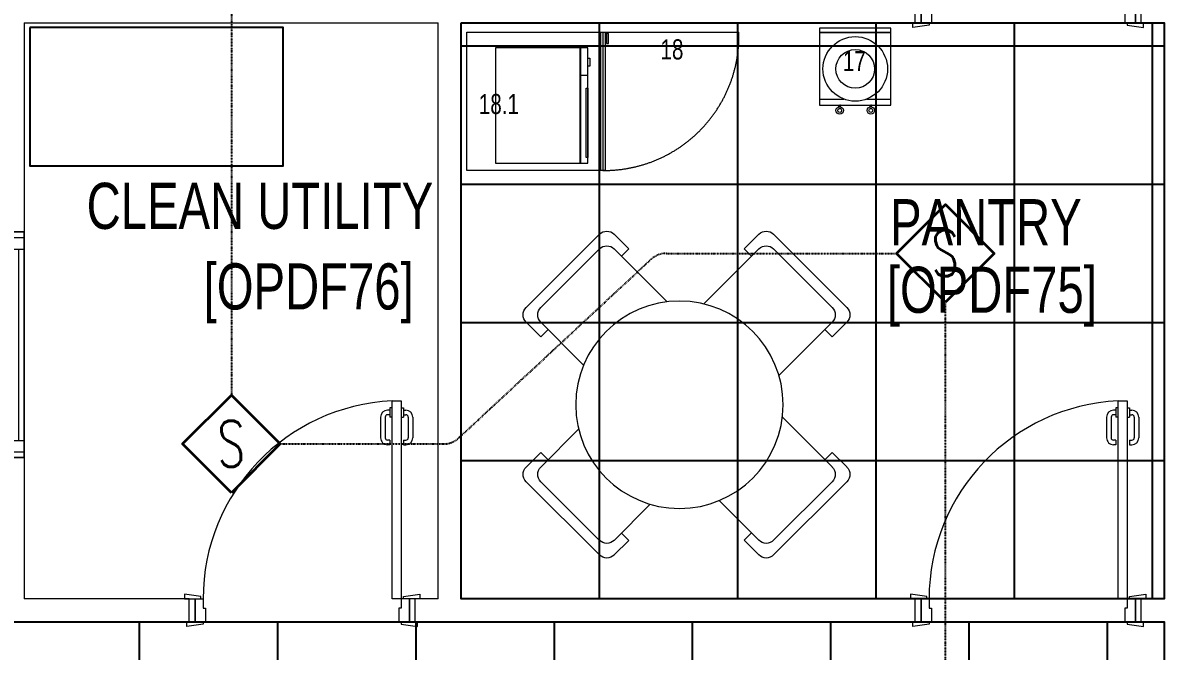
# Model space of a CAD drawing. Extents: x -12260 to 57327, y -29287 to 19916.
# Drawn here: x 3344 to 8296, y 3760 to 6487 of the extents above; entities that cross this region are included whole.
import ezdxf
from ezdxf.enums import TextEntityAlignment as Align

# ---------------------------------------------------------------- set-up
doc = ezdxf.new("R2010")
doc.units = 0
doc.header["$LTSCALE"] = 0.25
doc.linetypes.add('01-First Floor$0$DASHED', pattern=[19.05, 12.7, -6.35])
doc.linetypes.add('DASHDOT', pattern=[25.4, 12.7, -6.35, 0, -6.35])
for name, color, linetype, lineweight in [('01-First Floor$0$72_EGR_BASE_TEXT', 252, 'Continuous', 5), ('01-First Floor$0$72_EGR_EQP_TAG', 142, 'Continuous', 5), ('01-First Floor$0$Aluminum', 251, 'Continuous', 5), ('01-First Floor$0$LOADING', 253, 'Continuous', 5), ('01-First Floor$0$Walls', 251, 'Continuous', 5), ('01-First Floor$0$Wooden Joinery', 251, 'Continuous', 5), ('E-LITE-CLNG-CNDT', 6, 'DASHDOT', 35), ('F-ALRM-CLNG @ 100', 33, 'Continuous', 35), ('F-ALRM-CLNG-CNDT', 51, 'DASHDOT', 25)]:
    doc.layers.add(name, color=color, linetype=linetype, lineweight=lineweight)
doc.layers.add('01-First Floor$0$FALSE CEILING', color=251, linetype='Continuous')
doc.layers.add('01-First Floor$0$TME-NON MEDICAL FURNITURE', color=242, linetype='Continuous')
doc.styles.add('01-First Floor$0$BMED-60', font='ARIALNB.TTF', dxfattribs={"height": 60})
doc.styles.add('01-First Floor$0$X3G_ENTITY_257CFD', font='swisscl.ttf', dxfattribs={"height": 200})
doc.styles.add('01-First Floor$0$X3G_ENTITY_9EC9', font='swisscl.ttf', dxfattribs={"height": 0.2})
doc.styles.add('01-First Floor$0$X3G_ENTITY_9F38', font='swisscl.ttf', dxfattribs={"height": 0.2})
doc.styles.add('DC_SIMPLEX', font='SIMPLEX.shx', dxfattribs={"width": 0.7})

# ---------------------------------------------------------------- blocks, each defined once
blk = doc.blocks.new('01-First Floor$0$A$C72370EFE')
at = {"layer": '01-First Floor$0$Wooden Joinery'}
for p, q in [((-0.01, -0.04), (-0.02, -0.04)), ((-0.01, -0.03), (-0.01, -0.07)), ((0, -0.03), (-0.01, -0.03)), ((0.04, -0.03), (0.05, -0.03)), ((0.05, -0.03), (0.05, -0.07)), ((0.05, -0.04), (0.06, -0.04)), ((-0.05, -0.07), (-0.05, -0.16)), ((-0.03, -0.07), (-0.03, -0.16)), ((-0.01, -0.06), (-0.02, -0.06)), ((0, -0.07), (-0.01, -0.07)), ((0.04, -0.07), (0.05, -0.07)), ((0.05, -0.06), (0.06, -0.06)), ((0.07, -0.07), (0.07, -0.16)), ((0.09, -0.07), (0.09, -0.16)), ((-0.01, -0.17), (-0.02, -0.17)), ((-0.01, -0.19), (-0.02, -0.19)), ((-0.01, -0.17), (-0.01, -0.19)), ((0.05, -0.17), (0.06, -0.17)), ((0.05, -0.17), (0.05, -0.19)), ((0.05, -0.19), (0.06, -0.19))]:
    blk.add_line(p, q, dxfattribs=at)
for centre, radius, start, end in [((-0.02, -0.07), 0.03, 90, 180), ((0.06, -0.07), 0.03, 0, 90), ((-0.02, -0.07), 0.01, 90, 180), ((0.06, -0.07), 0.01, 0, 90), ((-0.02, -0.16), 0.03, 180, 270), ((-0.02, -0.16), 0.01, 180, 270), ((0.06, -0.16), 0.01, 270, 0), ((0.06, -0.16), 0.03, 270, 0)]:
    blk.add_arc(centre, radius, start, end, dxfattribs=at)
blk = doc.blocks.new('01-First Floor$0$A$C5DAD61B4')
at = {"layer": '01-First Floor$0$Wooden Joinery'}
for points in [[(80, 959.1), (80, 969.1), (10, 979.1), (10, 959.1)], [(940, 959.1), (940, 969.1), (1010, 979.1), (1010, 959.1)], [(70, 859.1), (70, 849.1), (0, 839.1), (0, 859.1)], [(120, 859.1), (120, 0), (80, 0), (80, 859.1)], [(950, 859.1), (950, 849.1), (1020, 839.1), (1020, 859.1)]]:
    blk.add_lwpolyline(points, close=True, dxfattribs=at)
for points in [[(45, 859.1), (45, 959.1), (20, 959.1), (20, 859.1), (45, 859.1)], [(45, 859.1), (80, 859.1), (80, 899.1), (90, 899.1), (90, 959.1), (45, 959.1), (45, 859.1)], [(975, 859.1), (940, 859.1), (940, 899.1), (930, 899.1), (930, 959.1), (975, 959.1), (975, 859.1)], [(975, 859.1), (975, 959.1), (1000, 959.1), (1000, 859.1), (975, 859.1)]]:
    blk.add_lwpolyline(points, dxfattribs=at)
blk.add_arc((80, 859.1), 860, 272.666, 0, dxfattribs=at)
at = {"layer": '01-First Floor$0$Wooden Joinery', "xscale": 999.9999999998854, "yscale": 999.9999999998854, "zscale": 999.9999999998854, "rotation": 180}
blk.add_blockref('01-First Floor$0$A$C72370EFE', (120, 0), dxfattribs=at)
blk = doc.blocks.new('01-First Floor$0$lounge table-4 chairs')
at = {"layer": '01-First Floor$0$LOADING'}
for p, q in [((-973434, -933254.3), (-973115.8, -932936.1)), ((-973052.1, -932936.1), (-972988.5, -932999.8)), ((-972423.8, -932936.2), (-972487.4, -932999.8)), ((-972360.1, -932936.2), (-972041.9, -933254.4)), ((-973370.3, -933254.3), (-973115.8, -932999.8)), ((-973052.1, -932999.8), (-972813.1, -933238.8)), ((-973020.3, -933031.6), (-972988.5, -932999.8)), ((-972653.4, -933229.4), (-972423.8, -932999.8)), ((-972487.4, -932999.8), (-972455.6, -933031.6)), ((-972360.1, -932999.8), (-972105.6, -933254.4)), ((-973434, -933318), (-973370.3, -933381.6)), ((-973138.9, -933549.4), (-973370.3, -933318)), ((-972105.6, -933318), (-972291.5, -933503.9)), ((-972041.9, -933318), (-972105.6, -933381.6)), ((-973370.3, -933381.6), (-973338.5, -933349.8)), ((-972137.4, -933349.8), (-972105.6, -933381.6)), ((-973370.4, -933946.3), (-973154, -933729.9)), ((-972269.8, -933782.2), (-972105.6, -933946.4)), ((-973434, -933946.3), (-973370.4, -933882.7)), ((-973338.6, -933914.5), (-973370.4, -933882.7)), ((-972105.6, -933882.7), (-972137.4, -933914.6)), ((-972042, -933946.4), (-972105.6, -933882.7)), ((-973115.8, -934328.2), (-973434, -934010)), ((-973115.8, -934264.5), (-973370.4, -934010)), ((-972042, -934010), (-972360.2, -934328.2)), ((-972105.6, -934010), (-972360.2, -934264.6)), ((-972879.5, -934091.9), (-973052.2, -934264.5)), ((-972423.8, -934264.6), (-972580.4, -934108)), ((-972988.6, -934264.5), (-973020.4, -934232.7)), ((-972455.6, -934232.8), (-972487.5, -934264.6)), ((-973052.2, -934328.2), (-972988.6, -934264.5)), ((-972423.8, -934328.2), (-972487.5, -934264.6))]:
    blk.add_line(p, q, dxfattribs=at)
blk.add_circle((-972707.2, -933676.2), 450, dxfattribs=at)
for centre, start, end in [((-973084, -932967.9), 45, 135), ((-972392, -932968), 45, 135), ((-973084, -933031.6), 45, 135), ((-972392, -933031.6), 45, 135), ((-973402.2, -933286.1), 135, 225), ((-973338.5, -933286.1), 135, 225), ((-972137.4, -933286.2), 315, 45), ((-972073.8, -933286.2), 315, 45), ((-973402.2, -933978.2), 135, 225), ((-973338.6, -933978.2), 135, 225), ((-972137.4, -933978.2), 315, 45), ((-972073.8, -933978.2), 315, 45), ((-973084, -934232.7), 225, 315), ((-972392, -934232.8), 225, 315), ((-973084, -934296.3), 225, 315), ((-972392, -934296.4), 225, 315)]:
    blk.add_arc(centre, 45, start, end, dxfattribs=at)
at = {"layer": '01-First Floor$0$LOADING', "style": '01-First Floor$0$BMED-60'}
blk.add_attdef('NMF0036', text='', height=60, dxfattribs=at).set_placement((-972707.2, -933676.2), align=Align.MIDDLE_CENTER)
blk = doc.blocks.new('01-First Floor$0$MICROWAVE')
at = {"layer": '01-First Floor$0$LOADING'}
for p, q in [((35.6435, -3.5463), (35.6435, -3.9463)), ((36.1435, -3.5463), (35.6435, -3.5463)), ((35.6883, -3.5368), (35.7218, -3.5368)), ((35.6883, -3.5463), (35.6883, -3.5368)), ((35.7218, -3.5463), (35.6883, -3.5463)), ((35.7218, -3.5368), (35.7218, -3.5463)), ((35.7624, -3.5463), (35.7624, -3.5771)), ((35.818, -3.5463), (36.1181, -3.5463)), ((35.818, -3.5523), (35.818, -3.5463)), ((36.1181, -3.5523), (35.818, -3.5523)), ((36.1181, -3.5463), (36.1181, -3.5523)), ((36.1435, -3.9463), (36.1435, -3.5463)), ((35.6435, -3.5771), (36.1435, -3.5771)), ((35.6435, -3.5783), (36.1435, -3.5783)), ((35.6435, -3.5796), (36.1435, -3.5796)), ((35.6435, -3.5808), (36.1435, -3.5808)), ((35.6435, -3.9463), (36.1435, -3.9463))]:
    blk.add_line(p, q, dxfattribs=at)
blk = doc.blocks.new('01-First Floor$0$UNDER COUNTER FRIDGE')
at = {"layer": '01-First Floor$0$LOADING', "ltscale": 10}
blk.add_line((35.575, -3.49), (35.575, -2.89), dxfattribs=at)
at = {"layer": '01-First Floor$0$LOADING'}
for p, q in [((35.575, -3.47), (36.175, -3.47)), ((35.575, -4.07), (35.575, -3.47)), ((35.575, -3.48), (36.175, -3.48)), ((35.575, -3.49), (36.175, -3.49)), ((36.175, -3.47), (36.175, -4.07)), ((36.175, -4.07), (35.575, -4.07))]:
    blk.add_line(p, q, dxfattribs=at)
for points in [[(35.58, -3.4648), (35.6243, -3.4648), (35.6243, -3.4564), (35.58, -3.4564)], [(35.58, -3.47), (35.6031, -3.47), (35.6031, -3.4648), (35.58, -3.4648)]]:
    blk.add_lwpolyline(points, close=True, dxfattribs=at)
at = {"layer": '01-First Floor$0$LOADING', "linetype": '01-First Floor$0$DASHED', "ltscale": 10}
blk.add_arc((35.5899, -3.475), 0.5852, 359.5104, 91.4525, dxfattribs=at)
blk = doc.blocks.new('01-First Floor$0$WATER DISPENSER1')
at = {"layer": '01-First Floor$0$LOADING'}
for p, q in [((39.296, -0.3448), (39.1904, -0.3448)), ((39.5004, -0.3448), (39.3949, -0.3448))]:
    blk.add_line(p, q, dxfattribs=at)
blk.add_lwpolyline([(39.5004, -0.6333), (39.5004, -0.3183), (39.1904, -0.3183), (39.1904, -0.6333), (39.5004, -0.6333)], dxfattribs=at)
for points in [[(39.2749, -0.3183), (39.278, -0.3183), (39.278, -0.3118), (39.2749, -0.3118)], [(39.281, -0.3183), (39.278, -0.3183), (39.278, -0.3118), (39.281, -0.3118)], [(39.4098, -0.3183), (39.4129, -0.3183), (39.4129, -0.3118), (39.4098, -0.3118)], [(39.416, -0.3183), (39.4129, -0.3183), (39.4129, -0.3118), (39.416, -0.3118)], [(39.5004, -0.6333), (39.1904, -0.6333), (39.1904, -0.6529), (39.5004, -0.6529)]]:
    blk.add_lwpolyline(points, close=True, dxfattribs=at)
for centre, radius in [((39.278, -0.2956), 0.0161), ((39.278, -0.2956), 0.00834), ((39.4129, -0.2956), 0.0161), ((39.4129, -0.2956), 0.00834), ((39.3454, -0.4758), 0.14), ((39.3454, -0.4758), 0.084)]:
    blk.add_circle(centre, radius, dxfattribs=at)
blk = doc.blocks.new('01-First Floor$0$A$C76ae8329')
at = {"layer": '01-First Floor$0$Aluminum'}
for p, q in [((202.1, 404.6), (1182.1, 404.6)), ((227.1, 404.6), (227.1, 304.6)), ((1157.1, 404.6), (1157.1, 304.6)), ((227.1, 354.6), (1157.1, 354.6)), ((277.1, 354.6), (277.1, 304.6)), ((1107.1, 354.6), (1107.1, 304.6)), ((202.1, 304.6), (1182.1, 304.6)), ((1107.1, 329.6), (277.1, 329.6))]:
    blk.add_line(p, q, dxfattribs=at)
at = {"layer": '01-First Floor$0$Walls'}
for p, q in [((202.1, 304.6), (202.1, 404.6)), ((202.1, 304.6), (202.1, 404.6)), ((202.1, 404.6), (202.1, 304.6)), ((1182.1, 304.6), (1182.1, 404.6)), ((1182.1, 304.6), (1182.1, 404.6)), ((1182.1, 404.6), (1182.1, 304.6))]:
    blk.add_line(p, q, dxfattribs=at)
blk = doc.blocks.new('01-First Floor')
at = {"layer": '01-First Floor$0$FALSE CEILING', "linetype": 'Continuous'}
for p, q in [((5846.4, 3986.9), (5846.4, 6486.9)), ((6446.4, 3986.9), (6446.4, 6486.9)), ((7046.4, 3986.9), (7046.4, 6486.9)), ((7646.4, 3986.9), (7646.4, 6486.9)), ((8246.4, 3986.9), (8246.4, 6486.9)), ((5246.4, 6386.9), (8296.4, 6386.9)), ((5246.4, 5786.9), (8296.4, 5786.9)), ((5246.4, 5186.9), (8296.4, 5186.9)), ((5246.4, 4586.9), (8296.4, 4586.9)), ((3850.4, 2686.9), (3850.4, 3886.9)), ((4450.4, 2686.9), (4450.4, 3886.9)), ((5050.4, 2686.9), (5050.4, 3886.9)), ((5650.4, 2686.9), (5650.4, 3886.9)), ((6250.4, 2686.9), (6250.4, 3886.9)), ((6850.4, 2686.9), (6850.4, 3886.9)), ((7450.4, 2686.9), (7450.4, 3886.9)), ((8050.4, 2686.9), (8050.4, 3886.9))]:
    blk.add_line(p, q, dxfattribs=at)
at = {"layer": '01-First Floor$0$FALSE CEILING', "elevation": -0.1}
blk.add_lwpolyline([(3373.9, 6466.1), (3373.9, 5866.1), (4473.9, 5866.1), (4473.9, 6466.1)], close=True, dxfattribs=at)
at = {"layer": '01-First Floor$0$FALSE CEILING'}
for points in [[(5246.4, 6486.9), (8296.4, 6486.9), (8296.4, 3986.9), (5246.4, 3986.9)], [(3250.4, 3886.9), (8296.4, 3886.9), (8296.4, 2686.9), (3250.4, 2686.9)]]:
    blk.add_lwpolyline(points, close=True, dxfattribs=at)
at = {"layer": '01-First Floor$0$LOADING', "elevation": -0.1}
blk.add_lwpolyline([(3373.9, 6466.1), (3373.9, 5866.1), (4473.9, 5866.1), (4473.9, 6466.1)], close=True, dxfattribs=at)
at = {"layer": '01-First Floor$0$Walls'}
for p, q in [((3350.4, 6486.9), (3350.4, 3986.9)), ((3350.4, 6486.9), (5146.4, 6486.9)), ((5146.4, 3986.9), (5146.4, 6486.9)), ((5246.4, 3986.9), (5246.4, 6486.9)), ((5246.4, 6486.9), (7216.4, 6486.9)), ((8296.4, 3986.9), (8296.4, 6486.9)), ((4066.4, 3986.9), (3350.4, 3986.9)), ((4066.4, 3886.9), (4066.4, 3986.9)), ((5146.4, 3986.9), (5046.4, 3986.9)), ((5046.4, 3886.9), (5046.4, 3986.9)), ((7216.4, 3986.9), (5246.4, 3986.9)), ((7216.4, 3886.9), (7216.4, 3986.9)), ((8296.4, 3986.9), (8196.4, 3986.9)), ((4066.4, 3886.9), (3250.4, 3886.9)), ((7216.4, 3886.9), (5046.4, 3886.9)), ((8296.4, 3886.9), (8196.4, 3886.9)), ((8296.4, 2930.7), (8296.4, 3886.9))]:
    blk.add_line(p, q, dxfattribs=at)
at = {"rotation": 90}
blk.add_blockref('01-First Floor$0$A$C76ae8329', (3655, 4397.9), dxfattribs=at)
at = {"layer": '01-First Floor$0$LOADING', "xscale": 1000, "yscale": 1000, "zscale": 1000}
for name, p, rotation in [('01-First Floor$0$UNDER COUNTER FRIDGE', (9341.4, 42021.2, -0.1), 270), ('01-First Floor$0$WATER DISPENSER1', (46301.5, 5811.1), 179.9999999999999), ('01-First Floor$0$MICROWAVE', (9341.4, 42021.2, -0.1), 270)]:
    blk.add_blockref(name, p, dxfattribs=dict(at, rotation=rotation))
at = {"layer": '01-First Floor$0$TME-NON MEDICAL FURNITURE', "color": 1, "xscale": -1}
blk.add_blockref('01-First Floor$0$lounge table-4 chairs', (-966514, 938505.6, 0), dxfattribs=at)
at = {"layer": '01-First Floor$0$Wooden Joinery', "rotation": 180}
for p in [(8216.4, 7446), (5066.4, 4846), (8216.4, 4846)]:
    blk.add_blockref('01-First Floor$0$A$C5DAD61B4', p, dxfattribs=at)
at = {"layer": '01-First Floor$0$72_EGR_BASE_TEXT', "char_height": 200, "attachment_point": 2}
for s, insert, style in [('CLEAN UTILITY', (4372.9, 5792.6, 0), '01-First Floor$0$X3G_ENTITY_9EC9'), ('PANTRY', (7522.9, 5721.7, 0.2), '01-First Floor$0$X3G_ENTITY_9EC9'), ('[OPDF76]', (4584.5, 5442.9), '01-First Floor$0$X3G_ENTITY_9F38'), ('[OPDF75]', (7548.8, 5428.4, 0.3), '01-First Floor$0$X3G_ENTITY_9F38')]:
    blk.add_mtext(s, dxfattribs=dict(at, insert=insert, style=style))
at = {"layer": '01-First Floor$0$72_EGR_EQP_TAG', "char_height": 87.47, "attachment_point": 2, "style": '01-First Floor$0$X3G_ENTITY_257CFD'}
for s, insert in [('18', (6160.7, 6415.4, -0.1)), ('17', (6952.1, 6364.6, 0)), ('18.1', (5409.8, 6178.4, -0.1))]:
    blk.add_mtext(s, dxfattribs=dict(at, insert=insert))
blk = doc.blocks.new('A$C5CF53093')
blk.add_lwpolyline([(0, -212.1), (-212.1, 0), (0, 212.1), (212.1, 0)], close=True)
blk = doc.blocks.new('*U52')
at = {"xscale": 0.01, "yscale": 0.01, "zscale": 0.01}
blk.add_blockref('A$C5CF53093', (0.007, -0.007), dxfattribs=at)
at = {"color": 6, "style": 'DC_SIMPLEX', "width": 0.7, "flags": 8}
blk.add_attdef('TYPE', text='', height=2, rotation=360, dxfattribs=at).set_placement((0, 0), align=Align.MIDDLE_CENTER)
blk = doc.blocks.new('*U53')
at = {"xscale": 0.01, "yscale": 0.01, "zscale": 0.01}
blk.add_blockref('A$C5CF53093', (0.007, -0.007), dxfattribs=at)
at = {"color": 6, "style": 'DC_SIMPLEX', "width": 0.7, "flags": 8}
blk.add_attdef('TYPE', text='', height=2, rotation=360, dxfattribs=at).set_placement((0, 0), align=Align.MIDDLE_CENTER)

msp = doc.modelspace()

# ---------------------------------------------------------------- linework, layer by layer
at = {"layer": 'F-ALRM-CLNG-CNDT'}
for points in [[(5945, 7380.1), (5633.5, 7200.2, -0.131652), (5583.5, 7186.8), (4349.1, 7186.8, 0.414214), (4249.1, 7086.8), (4249.1, 4871.6)], [(4461.2, 4659.5), (5168.7, 4659.5, 0.189395), (5236.8, 4686.2), (6068.9, 5459.4, -0.189395), (6137, 5486.2), (7135, 5486.2)], [(6163.2, 2986.2), (7247.1, 2986.2, 0.414214), (7347.1, 3086.2), (7347.1, 5274.1)]]:
    msp.add_lwpolyline(points, format="xyb", dxfattribs=at)

# ---------------------------------------------------------------- block references
at = {"layer": 'E-LITE-CLNG-CNDT'}
msp.add_blockref('01-First Floor', (0, 0), dxfattribs=at)
at = {"layer": 'F-ALRM-CLNG @ 100', "xscale": 100, "yscale": 100, "zscale": 100}
for name, p in [('*U53', (7346.4, 5486.9)), ('*U52', (4248.4, 4660.2))]:
    msp.add_blockref(name, p, dxfattribs=at).add_auto_attribs({'TYPE': 'S'})

doc.saveas('drawing.dxf')
